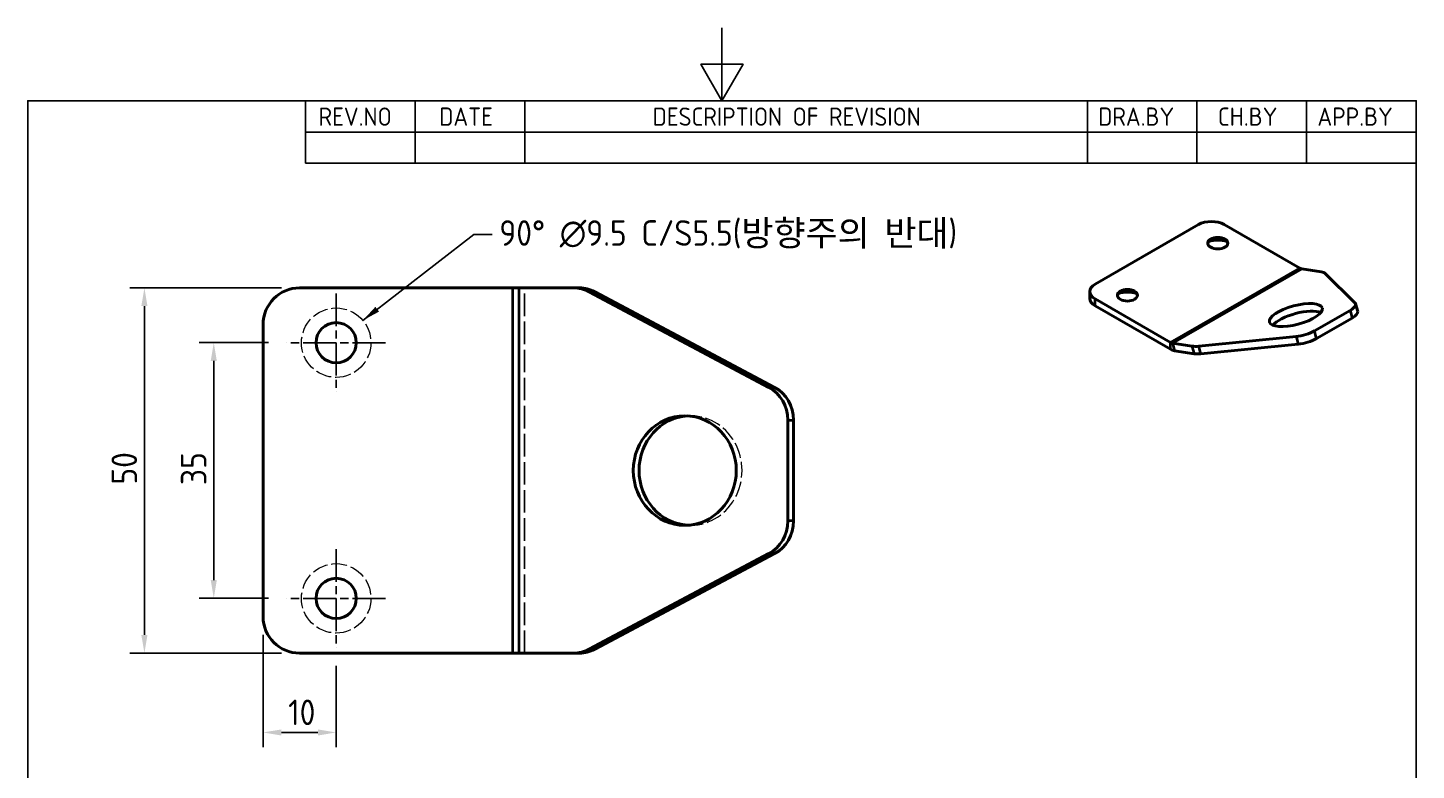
# Model space of a CAD drawing. Header units: millimetres. Extents: x 0 to 210, y 0 to 297.
# Drawn here: x 10 to 200, y 195.4 to 297 of the extents above; entities that cross this region are included whole.
import ezdxf

# ---------------------------------------------------------------- set-up
doc = ezdxf.new("R2010")
doc.units = ezdxf.units.MM
doc.linetypes.add('CHAIN', pattern=[0.3543, 0.2362, -0.0295, 0.0591, -0.0295])
doc.linetypes.add('DASHED', pattern=[0.2067, 0.1654, -0.0413])
doc.layers.get('0').update_dxf_attribs({"color": 3, "lineweight": 25})
for name, color, linetype, lineweight in [('가려진 것(ISO)', 2, 'DASHED', 18), ('가려진 좁은 것(ISO)', 7, 'DASHED', 25), ('가시적인 것(ISO)', 3, 'Continuous', 40), ('가시적인 좁은 것(ISO)', 3, 'Continuous', 35), ('경계(ISO)', 7, 'Continuous', 25), ('기호(ISO)', 5, 'Continuous', 25), ('중심 표식(ISO)', 1, 'Continuous', 25), ('치수(ISO)', 2, 'Continuous', 25)]:
    doc.layers.add(name, color=color, linetype=linetype, lineweight=lineweight)
doc.styles.add('ISO Proportiona M2B', font='isocp.shx')
doc.styles.add('치수 텍스트_PSTEK_POSCO', font='isocp.shx')
doc.dimstyles.new('치수_PSTEK_POSCO', dxfattribs={"dimtxt": 3.5, "dimasz": 2.5, "dimexe": 2, "dimexo": 2.5, "dimgap": 1, "dimtad": 1, "dimrnd": 1e-08, "dimdsep": 46, "dimtxsty": '치수 텍스트_PSTEK_POSCO', "dimcen": 0.09, "dimdle": 10, "dimclrd": 7, "dimclre": 7, "dimclrt": 2, "dimadec": 1, "dimazin": 2, "dimtfac": 1, "dimtmove": 0, "dimatfit": 3, "dimfxl": 0, "dimtolj": 1, "dimlwd": -1, "dimlwe": -1, "dimarcsym": 0})
doc.dimstyles.new('치수_PSTEK_POSCO$7', dxfattribs={"dimtxt": 3.5, "dimasz": 2.5, "dimexe": 2, "dimexo": 2.5, "dimgap": 1, "dimtad": 1, "dimrnd": 1e-08, "dimdsep": 46, "dimtxsty": '치수 텍스트_PSTEK_POSCO', "dimcen": 0.09, "dimdle": 10, "dimclrd": 7, "dimclre": 7, "dimclrt": 2, "dimadec": 1, "dimazin": 2, "dimtfac": 1, "dimtmove": 0, "dimatfit": 3, "dimfxl": 0, "dimtolj": 1, "dimlwd": -1, "dimlwe": -1, "dimarcsym": 0})

# ---------------------------------------------------------------- blocks, each defined once
blk = doc.blocks.new('경계 Default Border')
at = {"layer": '경계(ISO)', "flags": 128}
for points in [[(105, 297), (105, 287), (102.11, 292), (107.89, 292), (105, 287)], [(10, 10), (10, 287), (200, 287), (200, 10), (10, 10)]]:
    blk.add_lwpolyline(points, dxfattribs=at)
blk = doc.blocks.new('리비전 내역')
at = {"layer": '기호(ISO)'}
for p, q in [((48, 287), (200, 287)), ((48, 287), (48, 282.72)), ((63, 287), (63, 282.72)), ((78, 287), (78, 282.72)), ((155, 287), (155, 282.72)), ((170, 287), (170, 282.72)), ((185, 287), (185, 282.72)), ((200, 287), (200, 282.72)), ((48, 282.72), (200, 282.72)), ((48, 282.72), (48, 278.44)), ((63, 282.72), (63, 278.44)), ((78, 282.72), (78, 278.44)), ((155, 282.72), (155, 278.44)), ((170, 282.72), (170, 278.44)), ((185, 282.72), (185, 278.44)), ((200, 282.72), (200, 278.44)), ((48, 278.44), (200, 278.44))]:
    blk.add_line(p, q, dxfattribs=at)
at = {"layer": '기호(ISO)', "color": 2, "char_height": 2.5, "attachment_point": 7, "style": 'ISO Proportiona M2B'}
for s, insert in [('REV.NO', (49.79, 283.58)), ('DATE', (66.31, 283.58)), ('DESCRIPTION OF REVISION', (95.51, 283.58)), ('DRA.BY', (156.48, 283.58)), ('CH.BY', (172.86, 283.58)), ('APP.BY', (186.48, 283.58))]:
    blk.add_mtext(s, dxfattribs=dict(at, insert=insert))
blk = doc.blocks.new('*D32')
at = {"layer": 'Defpoints', "color": 0, "transparency": 16777216}
for p in [(25.96, 261.39), (47.2, 261.39), (47.2, 211.39)]:
    blk.add_point(p, dxfattribs=at)
at = {"layer": '치수(ISO)', "color": 7, "transparency": 16777216}
for p, q in [((44.7, 261.39), (23.96, 261.39)), ((25.96, 213.89), (25.96, 258.89)), ((44.7, 211.39), (23.96, 211.39))]:
    blk.add_line(p, q, dxfattribs=at)
for points in [[(25.54, 258.89), (26.38, 258.89), (25.96, 261.39)], [(25.54, 213.89), (26.38, 213.89), (25.96, 211.39)]]:
    blk.add_solid(points, dxfattribs=at)
at = {"layer": '치수(ISO)', "color": 2, "transparency": 16777216, "insert": (23.21, 234.46), "char_height": 3.5, "attachment_point": 4, "rotation": 90, "style": '치수 텍스트_PSTEK_POSCO'}
blk.add_mtext('\\A1;50', dxfattribs=at)
blk = doc.blocks.new('*D33')
at = {"layer": 'Defpoints', "color": 0, "transparency": 16777216}
for p in [(35.45, 253.89), (45.45, 253.89), (45.45, 218.89)]:
    blk.add_point(p, dxfattribs=at)
at = {"layer": '치수(ISO)', "color": 7, "transparency": 16777216}
for p, q in [((42.95, 253.89), (33.45, 253.89)), ((35.45, 221.39), (35.45, 251.39)), ((42.95, 218.89), (33.45, 218.89))]:
    blk.add_line(p, q, dxfattribs=at)
for points in [[(35.04, 251.39), (35.87, 251.39), (35.45, 253.89)], [(35.04, 221.39), (35.87, 221.39), (35.45, 218.89)]]:
    blk.add_solid(points, dxfattribs=at)
at = {"layer": '치수(ISO)', "color": 2, "transparency": 16777216, "insert": (32.7, 234.39), "char_height": 3.5, "attachment_point": 4, "rotation": 90, "style": '치수 텍스트_PSTEK_POSCO'}
blk.add_mtext('\\A1;35', dxfattribs=at)
blk = doc.blocks.new('*D34')
at = {"layer": 'Defpoints', "color": 0, "transparency": 16777216}
for p in [(42.2, 216.39), (52.2, 212.14), (52.2, 200.53)]:
    blk.add_point(p, dxfattribs=at)
at = {"layer": '치수(ISO)', "color": 7, "transparency": 16777216}
for p, q in [((42.2, 213.89), (42.2, 198.53)), ((52.2, 209.64), (52.2, 198.53)), ((44.7, 200.53), (49.7, 200.53))]:
    blk.add_line(p, q, dxfattribs=at)
for points in [[(44.7, 200.94), (44.7, 200.11), (42.2, 200.53)], [(49.7, 200.94), (49.7, 200.11), (52.2, 200.53)]]:
    blk.add_solid(points, dxfattribs=at)
at = {"layer": '치수(ISO)', "color": 2, "transparency": 16777216, "insert": (45.63, 203.28), "char_height": 3.5, "attachment_point": 4, "style": '치수 텍스트_PSTEK_POSCO'}
blk.add_mtext('\\A1;10', dxfattribs=at)

msp = doc.modelspace()

# ---------------------------------------------------------------- linework, layer by layer
at = {"layer": '가려진 것(ISO)', "ltscale": 4.380702}
for p, q in [((99.91, 243.886), (100.697, 243.886)), ((99.91, 228.886), (100.697, 228.886))]:
    msp.add_line(p, q, dxfattribs=at)
at = {"layer": '가려진 것(ISO)', "ltscale": 13.126239}
for centre in [(52.204, 253.886), (52.204, 218.886)]:
    msp.add_circle(centre, 4.75, dxfattribs=at)
at = {"layer": '가려진 것(ISO)', "ltscale": 13.115902}
msp.add_ellipse((100.697, 236.386), major_axis=(0, -7.5), ratio=0.9396926, start_param=6.2273475, end_param=9.4806157, dxfattribs=at)
at = {"layer": '가려진 좁은 것(ISO)', "ltscale": 18.60742}
msp.add_line((77.967, 211.386), (77.967, 261.386), dxfattribs=at)
at = {"layer": '가시적인 것(ISO)'}
for p, q in [((156.055, 261.909), (170.197, 270.052)), ((173.733, 270.052), (184.053, 264.11)), ((186.991, 263.594), (184.331, 264.006)), ((191.618, 259.357), (187.548, 263.371)), ((47.204, 261.386), (76.393, 261.386)), ((77.18, 261.386), (76.393, 261.386)), ((84.706, 261.386), (77.18, 261.386)), ((85.492, 261.386), (84.706, 261.386)), ((111.408, 247.768), (86.807, 260.858)), ((87.593, 260.858), (112.195, 247.768)), ((155.323, 259.95), (155.323, 260.891)), ((166.375, 253.93), (156.055, 259.873)), ((166.375, 252.99), (156.055, 258.932)), ((191.987, 258.162), (191.709, 259.206)), ((186.069, 255.491), (190.955, 258.304)), ((186.347, 254.447), (191.233, 257.261)), ((42.204, 216.386), (42.204, 256.386)), ((170.243, 253.406), (183.569, 254.723)), ((169.314, 253.414), (166.653, 253.826)), ((166.931, 252.783), (169.592, 252.37)), ((183.847, 253.679), (170.521, 252.362)), ((114.006, 229.476), (114.006, 243.296)), ((114.792, 229.476), (114.792, 243.296)), ((86.807, 211.914), (111.408, 225.004)), ((112.195, 225.004), (87.593, 211.914)), ((76.393, 211.386), (47.204, 211.386)), ((77.18, 211.386), (76.393, 211.386)), ((84.706, 211.386), (77.18, 211.386)), ((84.706, 211.386), (85.492, 211.386))]:
    msp.add_line(p, q, dxfattribs=at)
for centre in [(52.204, 253.886), (52.204, 218.886)]:
    msp.add_circle(centre, 2.75, dxfattribs=at)
for centre, start, end in [((47.204, 256.386), 90, 180), ((47.204, 216.386), 180, 270)]:
    msp.add_arc(centre, 5, start, end, dxfattribs=at)
for centre, major_axis, ratio, start_param, end_param in [((171.965, 269.034), (2.5, 0), 0.5758617, 0.7853982, 2.3561945), ((172.849, 267.385), (-1.375, 0), 0.5758617, 3.2191081, 6.2056699), ((172.849, 266.567), (-2.375, 0), 0.5758617, 4.1670861, 5.2576918), ((184.053, 265.05), (-0.574, 0.997), 0.5780931, 2.3581282, 2.707194), ((185.224, 262.576), (2.416, 0.644), 0.3434135, 0.1994066, 0.6630542), ((84.706, 256.386), (0, 5), 0.9396926, 5.8195377, 6.2831853), ((85.492, 256.386), (0, 5), 0.9396926, 5.8195377, 6.2831853), ((157.823, 260.891), (-2.5, 0), 0.5758617, 5.4977871, 7.0685835), ((160.475, 260.259), (-1.375, 0), 0.5758617, 3.2191081, 6.2056699), ((160.475, 259.441), (-2.375, 0), 0.5758617, 4.1670861, 5.2576918), ((157.823, 259.95), (-2.5, 0), 0.5758617, 0, 0.7853982), ((189.294, 258.562), (2.416, 0.644), 0.3434135, 5.3754432, 6.4825919), ((183.806, 256.627), (-3.624, -0.966), 0.3434135, 3.5743148, 5.8504631), ((189.572, 257.518), (2.416, 0.644), 0.3434135, 5.3754432, 6.2831853), ((184.408, 255.748), (-2.416, -0.644), 0.3434135, 1.1267018, 2.2338506), ((166.375, 254.87), (-0.574, 0.997), 0.5780931, 2.3581282, 2.707194), ((166.375, 254.87), (1.148, -1.993), 0.5780931, 5.4997209, 5.8487867), ((171.082, 254.432), (-2.416, -0.644), 0.3434135, 0.6630542, 1.1267018), ((184.686, 254.705), (2.416, 0.644), 0.3434135, 4.2682945, 5.3754432), ((171.36, 253.388), (2.416, 0.644), 0.3434135, 3.8046469, 4.2682945), ((109.307, 243.296), (0, -5), 0.9396926, 1.5707963, 2.677945), ((110.094, 243.296), (0, 5), 0.9396926, 4.712389, 5.8195377), ((100.697, 236.386), (0, 7.5), 0.9396926, 0.0558378, 3.0857549), ((109.307, 229.476), (0, -5), 0.9396926, 0.4636476, 1.5707963), ((110.094, 229.476), (0, 5), 0.9396926, 3.6052403, 4.712389), ((84.706, 216.386), (0, -5), 0.9396926, 0, 0.4636476), ((85.492, 216.386), (0, -5), 0.9396926, 0, 0.4636476)]:
    msp.add_ellipse(centre, major_axis=major_axis, ratio=ratio, start_param=start_param, end_param=end_param, dxfattribs=at)
for centre, major_axis, ratio in [((172.849, 267.507), (1.375, 0), 0.5758617), ((160.475, 260.382), (1.375, 0), 0.5758617), ((183.528, 257.67), (3.624, 0.966), 0.3434135), ((99.91, 236.386), (0, 7.5), 0.9396926)]:
    msp.add_ellipse(centre, major_axis=major_axis, ratio=ratio, dxfattribs=at)
at = {"layer": '가시적인 좁은 것(ISO)'}
for p, q in [((166.375, 253.93), (184.053, 264.11)), ((184.331, 264.006), (166.653, 253.826)), ((76.393, 211.386), (76.393, 261.386)), ((77.18, 261.386), (77.18, 211.386)), ((86.807, 260.858), (87.593, 260.858)), ((156.055, 258.932), (156.055, 259.873)), ((190.955, 258.304), (191.233, 257.261)), ((183.569, 254.723), (183.847, 253.679)), ((186.347, 254.447), (186.069, 255.491)), ((166.375, 252.99), (166.375, 253.93)), ((166.653, 253.826), (166.931, 252.783)), ((169.314, 253.414), (169.592, 252.37)), ((170.521, 252.362), (170.243, 253.406)), ((112.195, 247.768), (111.408, 247.768)), ((114.006, 243.296), (114.792, 243.296)), ((114.792, 229.476), (114.006, 229.476)), ((111.408, 225.004), (112.195, 225.004)), ((87.593, 211.914), (86.807, 211.914))]:
    msp.add_line(p, q, dxfattribs=at)
at = {"layer": '중심 표식(ISO)', "linetype": 'CHAIN', "ltscale": 19.051651}
for p, q in [((52.204, 260.636), (52.204, 247.136)), ((58.954, 253.886), (45.454, 253.886)), ((52.204, 225.636), (52.204, 212.136)), ((58.954, 218.886), (45.454, 218.886))]:
    msp.add_line(p, q, dxfattribs=at)

# ---------------------------------------------------------------- block references
msp.add_blockref('경계 Default Border', (0, 0))
at = {"layer": '기호(ISO)'}
msp.add_blockref('리비전 내역', (0, 0), dxfattribs=at)

# ---------------------------------------------------------------- texts
at = {"layer": '기호(ISO)', "color": 2, "insert": (74.532, 268.712), "char_height": 3.5, "width": 74.42136, "attachment_point": 4, "line_spacing_factor": 0.6125, "style": '치수 텍스트_PSTEK_POSCO'}
msp.add_mtext('{90° \\fAIGDT|b0|i0;\\H3.5000;n\\fisocp|b0|i0;\\H3.5000;9.5 C/S5.5(방향주의 반대)}', dxfattribs=at)

# ---------------------------------------------------------------- dimensions: what is measured, and where the dimension line sits
at = {"layer": '치수(ISO)', "color": 7}
for base, p1, p2, picture, middle in [((25.961, 261.386), (47.204, 211.386), (47.204, 261.386), '*D32', (25.961, 236.386)), ((35.454, 253.886), (45.454, 218.886), (45.454, 253.886), '*D33', (35.454, 236.386))]:
    dim = msp.add_linear_dim(base=base, p1=p1, p2=p2, angle=90, dimstyle='치수_PSTEK_POSCO', override={"dimdec": 2, "dimtp": 0, "dimtm": 0, "dimtdec": 2, "dimtofl": 0, "dimatfit": 1}, dxfattribs=at)
    dim.commit()
    dim.dimension.update_dxf_attribs({"geometry": picture, "text_midpoint": middle, "dimtype": 160})
dim = msp.add_linear_dim(base=(52.204, 200.526), p1=(42.204, 216.386), p2=(52.204, 212.136), dimstyle='치수_PSTEK_POSCO', override={"dimdec": 2, "dimtp": 0, "dimtm": 0, "dimtdec": 2, "dimtofl": 0, "dimatfit": 1}, dxfattribs=at)
dim.commit()
dim.dimension.update_dxf_attribs({"geometry": '*D34', "text_midpoint": (47.204, 200.526), "dimtype": 160})

# ---------------------------------------------------------------- leaders
at = {"layer": '기호(ISO)', "color": 7, "annotation_type": 0, "has_hookline": 1, "hookline_direction": 0, "text_width": 68.139}
msp.add_leader([(55.847, 256.935), (71.032, 268.712), (73.532, 268.712)], dimstyle='치수_PSTEK_POSCO$7', override={"dimtad": 0}, dxfattribs=at)

doc.saveas('drawing.dxf')
